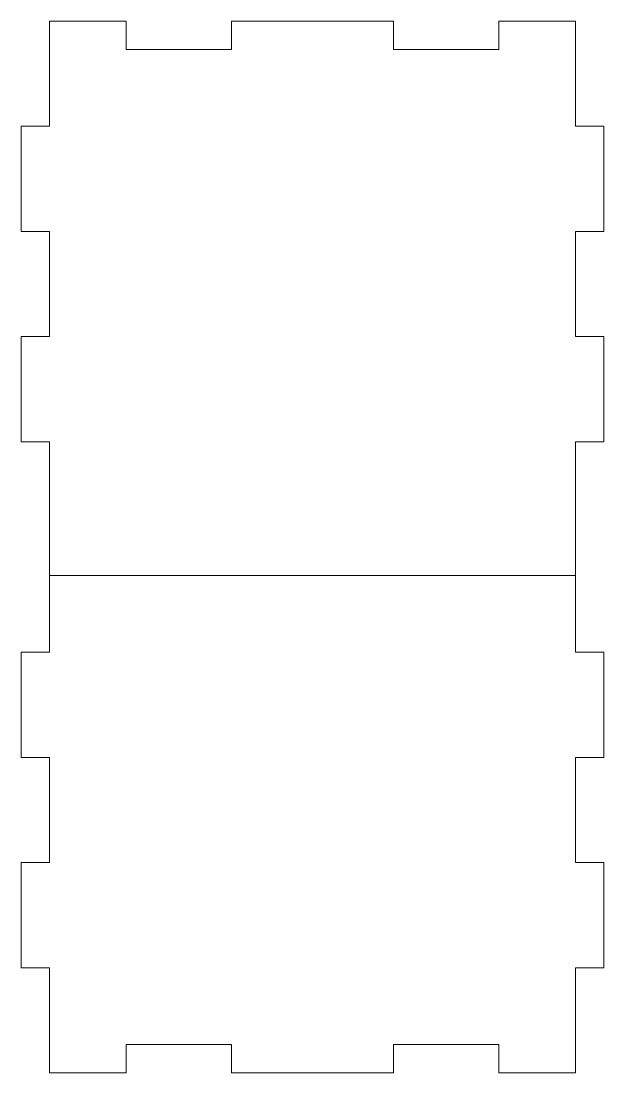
# Model space of a CAD drawing. Header units: millimetres. Extents: x 337 to 2510, y -469 to 429.
# Drawn here: x 635.6 to 741.1, y -233.1 to -42.5 of the extents above; entities that cross this region are included whole.
import ezdxf

# ---------------------------------------------------------------- set-up
doc = ezdxf.new("R2010")
doc.units = ezdxf.units.MM
doc.header["$MEASUREMENT"] = 0
doc.layers.add('Layer 1', color=7, linetype='Continuous')

msp = doc.modelspace()

# ---------------------------------------------------------------- linework, layer by layer
at = {"layer": 'Layer 1', "lineweight": 9}
for points in [[(654.6234, -42.5111), (654.6234, -42.5111), (640.7275, -42.5111), (640.7275, -42.5111)], [(640.7275, -61.5609), (640.7275, -61.5609), (640.7275, -42.5111), (640.7275, -42.5111)], [(654.6234, -42.5111), (654.6234, -42.5111), (654.6234, -47.6691), (654.6234, -47.6691)], [(703.0349, -42.5111), (703.0349, -42.5111), (673.6732, -42.5111), (673.6732, -42.5111)], [(673.6732, -42.5111), (673.6732, -42.5111), (673.6732, -47.6691), (673.6732, -47.6691)], [(703.0349, -42.5111), (703.0349, -42.5111), (703.0349, -47.6691), (703.0349, -47.6691)], [(735.9775, -42.5111), (735.9775, -42.5111), (722.0847, -42.5111), (722.0847, -42.5111)], [(722.0847, -42.5111), (722.0847, -42.5111), (722.0847, -47.6691), (722.0847, -47.6691)], [(735.9775, -61.5609), (735.9775, -61.5609), (735.9775, -42.5111), (735.9775, -42.5111)], [(673.6732, -47.6691), (673.6732, -47.6691), (654.6234, -47.6691), (654.6234, -47.6691)], [(722.0847, -47.6691), (722.0847, -47.6691), (703.0349, -47.6691), (703.0349, -47.6691)], [(635.5735, -61.5609), (635.5735, -61.5609), (640.7275, -61.5609), (640.7275, -61.5609)], [(635.5735, -80.6107), (635.5735, -80.6107), (635.5735, -61.5609), (635.5735, -61.5609)], [(741.1345, -61.5609), (741.1345, -61.5609), (735.9775, -61.5609), (735.9775, -61.5609)], [(741.1345, -80.6107), (741.1345, -80.6107), (741.1345, -61.5609), (741.1345, -61.5609)], [(635.5735, -80.6107), (635.5735, -80.6107), (640.7275, -80.6107), (640.7275, -80.6107)], [(640.7275, -99.6605), (640.7275, -99.6605), (640.7275, -80.6107), (640.7275, -80.6107)], [(735.9775, -99.6605), (735.9775, -99.6605), (735.9775, -80.6107), (735.9775, -80.6107)], [(735.9775, -80.6107), (735.9775, -80.6107), (741.1345, -80.6107), (741.1345, -80.6107)], [(635.5735, -99.6605), (635.5735, -99.6605), (640.7275, -99.6605), (640.7275, -99.6605)], [(635.5735, -118.7104), (635.5735, -118.7104), (635.5735, -99.6605), (635.5735, -99.6605)], [(741.1345, -99.6605), (741.1345, -99.6605), (735.9775, -99.6605), (735.9775, -99.6605)], [(741.1345, -118.7104), (741.1345, -118.7104), (741.1345, -99.6605), (741.1345, -99.6605)], [(635.5735, -118.7104), (635.5735, -118.7104), (640.7275, -118.7104), (640.7275, -118.7104)], [(640.7275, -142.9601), (640.7275, -142.9601), (640.7275, -118.7104), (640.7275, -118.7104)], [(735.9775, -142.9601), (735.9775, -142.9601), (735.9775, -118.7104), (735.9775, -118.7104)], [(735.9775, -118.7104), (735.9775, -118.7104), (741.1345, -118.7104), (741.1345, -118.7104)], [(735.9775, -142.9601), (735.9775, -142.9601), (640.7275, -142.9601), (640.7275, -142.9601)], [(640.7275, -142.9601), (640.7275, -142.9601), (640.7275, -156.853), (640.7275, -156.853)], [(735.9775, -142.9601), (735.9775, -142.9601), (735.9775, -156.853), (735.9775, -156.853)], [(635.5735, -156.853), (635.5735, -156.853), (635.5735, -175.9028), (635.5735, -175.9028)], [(635.5735, -156.853), (635.5735, -156.853), (640.7275, -156.853), (640.7275, -156.853)], [(735.9775, -156.853), (735.9775, -156.853), (741.1345, -156.853), (741.1345, -156.853)], [(741.1345, -156.853), (741.1345, -156.853), (741.1345, -175.9028), (741.1345, -175.9028)], [(635.5735, -175.9028), (635.5735, -175.9028), (640.7275, -175.9028), (640.7275, -175.9028)], [(640.7275, -175.9028), (640.7275, -175.9028), (640.7275, -194.9526), (640.7275, -194.9526)], [(741.1345, -175.9028), (741.1345, -175.9028), (735.9775, -175.9028), (735.9775, -175.9028)], [(735.9775, -175.9028), (735.9775, -175.9028), (735.9775, -194.9526), (735.9775, -194.9526)], [(635.5735, -194.9526), (635.5735, -194.9526), (635.5735, -214.0024), (635.5735, -214.0024)], [(635.5735, -194.9526), (635.5735, -194.9526), (640.7275, -194.9526), (640.7275, -194.9526)], [(735.9775, -194.9526), (735.9775, -194.9526), (741.1345, -194.9526), (741.1345, -194.9526)], [(741.1345, -194.9526), (741.1345, -194.9526), (741.1345, -214.0024), (741.1345, -214.0024)], [(635.5735, -214.0024), (635.5735, -214.0024), (640.7275, -214.0024), (640.7275, -214.0024)], [(640.7275, -214.0024), (640.7275, -214.0024), (640.7275, -233.0522), (640.7275, -233.0522)], [(735.9775, -214.0024), (735.9775, -214.0024), (735.9775, -233.0522), (735.9775, -233.0522)], [(741.1345, -214.0024), (741.1345, -214.0024), (735.9775, -214.0024), (735.9775, -214.0024)], [(654.6234, -233.0522), (654.6234, -233.0522), (654.6234, -227.8953), (654.6234, -227.8953)], [(673.6732, -227.8953), (673.6732, -227.8953), (654.6234, -227.8953), (654.6234, -227.8953)], [(673.6732, -233.0522), (673.6732, -233.0522), (673.6732, -227.8953), (673.6732, -227.8953)], [(703.0349, -233.0522), (703.0349, -233.0522), (703.0349, -227.8953), (703.0349, -227.8953)], [(722.0847, -227.8953), (722.0847, -227.8953), (703.0349, -227.8953), (703.0349, -227.8953)], [(722.0847, -233.0522), (722.0847, -233.0522), (722.0847, -227.8953), (722.0847, -227.8953)], [(654.6234, -233.0522), (654.6234, -233.0522), (640.7275, -233.0522), (640.7275, -233.0522)], [(703.0349, -233.0522), (703.0349, -233.0522), (673.6732, -233.0522), (673.6732, -233.0522)], [(735.9775, -233.0522), (735.9775, -233.0522), (722.0847, -233.0522), (722.0847, -233.0522)]]:
    msp.add_open_spline(points, degree=3, dxfattribs=at)

doc.saveas('drawing.dxf')
